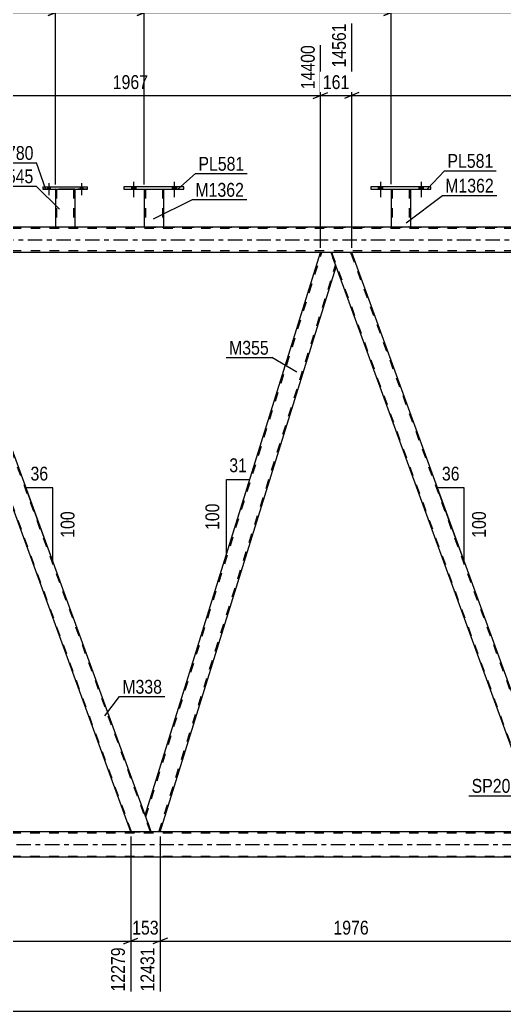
# Model space of a CAD drawing. Header units: millimetres. Extents: x 0 to 841, y 0 to 594.
# Drawn here: x 550.9 to 651.1, y 284.6 to 489.8 of the extents above; entities that cross this region are included whole.
import ezdxf

# ---------------------------------------------------------------- set-up
doc = ezdxf.new("R2010")
doc.units = ezdxf.units.MM
doc.linetypes.add('DXK_LINE_DOT2', pattern=[3.9198, 1.9599, -1.9599])
doc.linetypes.add('DXK_LINE_DOT3', pattern=[5.9187, 2.979, -0.9799, 0.9799, -0.9799])
doc.styles.add('Arial Narrow', font='ARIALN.TTF', dxfattribs={"height": 0.2})

# ---------------------------------------------------------------- blocks, each defined once
blk = doc.blocks.new('Bolt-103610369-3338 - 3131')
at = {"linetype": 'Continuous'}
for points in [[(625.05, 454.76), (625.93, 454.76), (625.93, 455.24), (625.05, 455.24)], [(633.45, 454.76), (634.33, 454.76), (634.33, 455.24), (633.45, 455.24)]]:
    blk.add_hatch(color=1, dxfattribs=at).paths.add_polyline_path(points)
at = {"color": 1, "linetype": 'Continuous'}
for p, q in [((625.49, 456.24), (625.49, 453.12)), ((633.89, 456.24), (633.89, 453.12)), ((625.05, 455.24), (625.05, 454.76)), ((625.93, 455.24), (625.93, 454.76)), ((633.45, 455.24), (633.45, 454.76)), ((634.33, 455.24), (634.33, 454.76))]:
    blk.add_line(p, q, dxfattribs=at)
blk = doc.blocks.new('Bolt-103610369-3216 - 3131')
at = {"linetype": 'Continuous'}
for points in [[(556.56, 454.74), (557.12, 454.74), (557.12, 455.22), (556.56, 455.22)], [(556.56, 454.74), (557.12, 454.74), (557.12, 455.22), (556.56, 455.22)], [(563.36, 454.74), (563.92, 454.74), (563.92, 455.22), (563.36, 455.22)], [(563.36, 454.74), (563.92, 454.74), (563.92, 455.22), (563.36, 455.22)]]:
    blk.add_hatch(color=1, dxfattribs=at).paths.add_polyline_path(points)
at = {"color": 1, "linetype": 'Continuous'}
for p, q in [((556.84, 456.02), (556.84, 453.5)), ((556.84, 456.02), (556.84, 453.5)), ((563.64, 456.02), (563.64, 453.5)), ((563.64, 456.02), (563.64, 453.5)), ((556.56, 455.22), (556.56, 454.74)), ((556.56, 455.22), (556.56, 454.74)), ((557.12, 455.22), (557.12, 454.74)), ((557.12, 455.22), (557.12, 454.74)), ((563.36, 455.22), (563.36, 454.74)), ((563.36, 455.22), (563.36, 454.74)), ((563.92, 455.22), (563.92, 454.74)), ((563.92, 455.22), (563.92, 454.74))]:
    blk.add_line(p, q, dxfattribs=at)
blk = doc.blocks.new('Part-103610369-3277 - 3131')
at = {"color": 7, "linetype": 'DXK_LINE_DOT2'}
for p, q in [((530.17, 441.63), (530.14, 441.63)), ((530.14, 441.63), (530.48, 441.63)), ((531.21, 438.71), (530.14, 441.63)), ((573.97, 321.7), (530.31, 441.63)), ((534.4, 441.63), (534.06, 441.63)), ((534.06, 441.63), (534.23, 441.63)), ((577.89, 321.7), (534.23, 441.63)), ((578.06, 321.7), (576.81, 325.12)), ((573.8, 321.7), (578.06, 321.7))]:
    blk.add_line(p, q, dxfattribs=at)
at = {"color": 2, "linetype": 'Continuous'}
for p, q in [((534.06, 441.63), (530.48, 441.63)), ((576.81, 325.12), (534.4, 441.63)), ((573.8, 321.7), (531.21, 438.71))]:
    blk.add_line(p, q, dxfattribs=at)
blk = doc.blocks.new('Part-103610369-3231 - 3131')
at = {"color": 2, "linetype": 'Continuous'}
for p, q in [((555.64, 455.22), (555.64, 454.74)), ((555.64, 455.22), (564.84, 455.22)), ((555.64, 454.74), (564.84, 454.74)), ((564.84, 454.74), (564.84, 455.22))]:
    blk.add_line(p, q, dxfattribs=at)
at = {"color": 7, "linetype": 'DXK_LINE_DOT2'}
for p, q in [((555.64, 455.22), (564.84, 455.22)), ((564.84, 454.74), (555.64, 454.74))]:
    blk.add_line(p, q, dxfattribs=at)
blk = doc.blocks.new('Part-103610369-3236 - 3131')
at = {"color": 2, "linetype": 'Continuous'}
for p, q in [((558.24, 454.74), (558.24, 446.91)), ((562.24, 454.74), (562.24, 446.91)), ((561.81, 446.91), (558.67, 446.91))]:
    blk.add_line(p, q, dxfattribs=at)
at = {"color": 7, "linetype": 'DXK_LINE_DOT2'}
for p, q in [((562.24, 454.74), (558.24, 454.74)), ((558.24, 454.74), (558.24, 454.74)), ((558.24, 454.74), (562.24, 454.74)), ((558.24, 454.74), (558.24, 454.74)), ((558.48, 454.74), (558.48, 454.74)), ((558.48, 454.74), (558.48, 446.91)), ((562, 454.74), (562, 454.74)), ((562, 454.74), (562, 446.91)), ((562.24, 454.74), (562.24, 454.74)), ((562.24, 454.74), (562.24, 454.74)), ((558.67, 446.91), (558.24, 446.91)), ((561.95, 446.91), (561.81, 446.91)), ((562.24, 446.91), (561.81, 446.91)), ((561.98, 446.91), (562, 446.91))]:
    blk.add_line(p, q, dxfattribs=at)
blk = doc.blocks.new('Part-103610369-3289 - 3131')
at = {"color": 7, "linetype": 'DXK_LINE_DOT2'}
for p, q in [((615.3, 441.63), (615.28, 441.63)), ((615.28, 441.63), (615.62, 441.63)), ((616.34, 438.71), (615.28, 441.63)), ((659.1, 321.7), (615.45, 441.63)), ((619.54, 441.63), (619.19, 441.63)), ((619.19, 441.63), (619.36, 441.63)), ((663.02, 321.7), (619.36, 441.63)), ((658.93, 321.7), (657.18, 326.51)), ((663.19, 321.7), (661.44, 326.51)), ((663.19, 321.7), (658.93, 321.7))]:
    blk.add_line(p, q, dxfattribs=at)
at = {"color": 2, "linetype": 'Continuous'}
for p, q in [((619.19, 441.63), (615.62, 441.63)), ((661.44, 326.51), (619.54, 441.63)), ((657.18, 326.51), (616.34, 438.71))]:
    blk.add_line(p, q, dxfattribs=at)
blk = doc.blocks.new('Bolt-103610369-3337 - 3131')
at = {"linetype": 'Continuous'}
for points in [[(573.97, 454.76), (574.85, 454.76), (574.85, 455.24), (573.97, 455.24)], [(582.37, 454.76), (583.25, 454.76), (583.25, 455.24), (582.37, 455.24)]]:
    blk.add_hatch(color=1, dxfattribs=at).paths.add_polyline_path(points)
at = {"color": 1, "linetype": 'Continuous'}
for p, q in [((574.41, 456.24), (574.41, 453.12)), ((582.81, 456.24), (582.81, 453.12)), ((573.97, 455.24), (573.97, 454.76)), ((574.85, 455.24), (574.85, 454.76)), ((582.37, 455.24), (582.37, 454.76)), ((583.25, 455.24), (583.25, 454.76))]:
    blk.add_line(p, q, dxfattribs=at)
blk = doc.blocks.new('Bolt-103610369-3339 - 3131')
at = {"linetype": 'Continuous'}
for points in [[(625.05, 454.76), (625.93, 454.76), (625.93, 455.24), (625.05, 455.24)], [(633.45, 454.76), (634.33, 454.76), (634.33, 455.24), (633.45, 455.24)]]:
    blk.add_hatch(color=1, dxfattribs=at).paths.add_polyline_path(points)
at = {"color": 1, "linetype": 'Continuous'}
for p, q in [((625.49, 456.24), (625.49, 453.12)), ((633.89, 456.24), (633.89, 453.12)), ((625.05, 455.24), (625.05, 454.76)), ((625.93, 455.24), (625.93, 454.76)), ((633.45, 455.24), (633.45, 454.76)), ((634.33, 455.24), (634.33, 454.76))]:
    blk.add_line(p, q, dxfattribs=at)
blk = doc.blocks.new('Part-103610369-3415 - 3131')
at = {"color": 2, "linetype": 'Continuous'}
for p, q in [((572.41, 455.24), (572.41, 454.76)), ((584.81, 455.24), (572.41, 455.24)), ((572.41, 454.76), (584.81, 454.76)), ((584.81, 454.76), (584.81, 455.24))]:
    blk.add_line(p, q, dxfattribs=at)
blk = doc.blocks.new('Bolt-103610369-3418 - 3131')
at = {"linetype": 'Continuous'}
for points in [[(573.97, 454.76), (574.85, 454.76), (574.85, 455.24), (573.97, 455.24)], [(582.37, 454.76), (583.25, 454.76), (583.25, 455.24), (582.37, 455.24)]]:
    blk.add_hatch(color=1, dxfattribs=at).paths.add_polyline_path(points)
at = {"color": 1, "linetype": 'Continuous'}
for p, q in [((574.41, 456.24), (574.41, 453.12)), ((582.81, 456.24), (582.81, 453.12)), ((573.97, 455.24), (573.97, 454.76)), ((574.85, 455.24), (574.85, 454.76)), ((582.37, 455.24), (582.37, 454.76)), ((583.25, 455.24), (583.25, 454.76))]:
    blk.add_line(p, q, dxfattribs=at)
blk = doc.blocks.new('Part-103610369-3521 - 3131')
at = {"color": 2, "linetype": 'Continuous'}
for p, q in [((576.79, 325.17), (613.09, 441.63)), ((615.28, 441.63), (613.6, 441.63)), ((616.34, 438.71), (615.28, 441.63)), ((579.9, 321.7), (616.36, 438.67)), ((578.06, 321.7), (576.81, 325.12))]:
    blk.add_line(p, q, dxfattribs=at)
at = {"color": 7, "linetype": 'DXK_LINE_DOT2'}
for p, q in [((576.93, 324.79), (613.35, 441.63)), ((613.6, 441.63), (613.09, 441.63)), ((579.65, 321.7), (616.22, 439.04)), ((616.36, 438.67), (616.34, 438.71)), ((616.36, 438.67), (616.34, 438.71)), ((576.81, 325.12), (576.79, 325.17)), ((579.9, 321.7), (578.06, 321.7))]:
    blk.add_line(p, q, dxfattribs=at)
blk = doc.blocks.new('Part-103610369-3538 - 3131')
at = {"color": 2, "linetype": 'Continuous'}
for p, q in [((576.61, 454.76), (576.61, 446.91)), ((580.61, 454.76), (580.61, 446.91)), ((580.13, 446.91), (577.09, 446.91))]:
    blk.add_line(p, q, dxfattribs=at)
at = {"color": 7, "linetype": 'DXK_LINE_DOT2'}
for p, q in [((576.61, 454.76), (580.61, 454.76)), ((576.61, 454.76), (576.61, 454.76)), ((576.61, 454.76), (576.61, 454.76)), ((576.85, 454.76), (576.85, 446.91)), ((580.37, 454.76), (580.37, 446.91)), ((580.61, 454.76), (580.61, 454.76)), ((580.61, 454.76), (580.61, 454.76)), ((577.09, 446.91), (576.61, 446.91)), ((580.32, 446.91), (580.13, 446.91)), ((580.61, 446.91), (580.13, 446.91)), ((580.35, 446.91), (580.37, 446.91))]:
    blk.add_line(p, q, dxfattribs=at)
blk = doc.blocks.new('Part-103610369-3543 - 3131')
at = {"color": 2, "linetype": 'Continuous'}
for p, q in [((623.49, 455.24), (623.49, 454.76)), ((635.89, 455.24), (623.49, 455.24)), ((623.49, 454.76), (635.89, 454.76)), ((635.89, 454.76), (635.89, 455.24))]:
    blk.add_line(p, q, dxfattribs=at)
blk = doc.blocks.new('Part-103610369-3548 - 3131')
at = {"color": 2, "linetype": 'Continuous'}
for p, q in [((627.69, 454.76), (627.69, 446.92)), ((631.69, 454.76), (631.69, 446.92)), ((627.69, 446.92), (631.69, 446.92))]:
    blk.add_line(p, q, dxfattribs=at)
at = {"color": 7, "linetype": 'DXK_LINE_DOT2'}
for p, q in [((627.69, 454.76), (631.69, 454.76)), ((627.69, 454.76), (627.69, 454.76)), ((627.69, 454.76), (627.69, 454.76)), ((627.93, 454.76), (627.93, 446.92)), ((631.45, 454.76), (631.45, 446.92)), ((631.69, 454.76), (631.69, 454.76)), ((631.69, 454.76), (631.69, 454.76)), ((631.43, 446.92), (631.4, 446.92)), ((631.4, 446.92), (631.43, 446.92)), ((631.45, 446.92), (631.43, 446.92)), ((631.43, 446.92), (631.45, 446.92))]:
    blk.add_line(p, q, dxfattribs=at)
blk = doc.blocks.new('Part-103610369-3558 - 3131')
at = {"color": 7, "linetype": 'DXK_LINE_DOT2'}
for p, q in [((94.41, 321.45), (770.3, 321.46)), ((770.3, 321.7), (484.2, 321.7)), ((94.41, 316.65), (770.3, 316.66)), ((770.3, 316.42), (484.2, 316.42))]:
    blk.add_line(p, q, dxfattribs=at)
at = {"color": 2, "linetype": 'Continuous'}
for p, q in [((654.47, 321.7), (499.4, 321.7)), ((654.47, 316.42), (499.4, 316.42))]:
    blk.add_line(p, q, dxfattribs=at)
at = {"color": 7, "linetype": 'DXK_LINE_DOT3'}
blk.add_line((94.41, 319.05), (770.3, 319.06), dxfattribs=at)
blk = doc.blocks.new('Part-103610369-3685 - 3131')
at = {"linetype": 'Continuous'}
blk.add_hatch(color=2, dxfattribs=at).paths.add_polyline_path([(746.9, 444.27), (746.1, 445.67), (747.7, 445.67)])
at = {"color": 2, "linetype": 'Continuous'}
for p, q in [((558.67, 446.91), (511.08, 446.91)), ((577.09, 446.91), (561.81, 446.91)), ((580.13, 446.91), (577.09, 446.91)), ((698.83, 446.91), (580.13, 446.91)), ((758.9, 446.91), (707.69, 446.91)), ((746.9, 444.27), (746.1, 445.67)), ((746.1, 445.67), (747.7, 445.67)), ((747.7, 445.67), (746.9, 444.27)), ((698.83, 441.63), (511.08, 441.63)), ((758.9, 441.63), (707.69, 441.63))]:
    blk.add_line(p, q, dxfattribs=at)
at = {"color": 7, "linetype": 'DXK_LINE_DOT2'}
for p, q in [((511.08, 441.63), (511.08, 446.91)), ((758.9, 446.59), (511.08, 446.59)), ((561.81, 446.91), (558.67, 446.91)), ((577.09, 446.91), (758.9, 446.91)), ((577.09, 446.91), (577.09, 446.91)), ((580.13, 446.91), (580.13, 446.91)), ((707.69, 446.91), (698.83, 446.91)), ((758.9, 446.91), (758.9, 441.63)), ((758.9, 441.95), (511.08, 441.95)), ((707.69, 441.63), (698.83, 441.63))]:
    blk.add_line(p, q, dxfattribs=at)
at = {"color": 7, "linetype": 'DXK_LINE_DOT3'}
blk.add_line((511.08, 444.27), (758.9, 444.27), dxfattribs=at)
at = {"color": 2, "linetype": 'Continuous'}
blk.add_circle((746.9, 445.17), 1, dxfattribs=at)
blk = doc.blocks.new('StraightDimension-103610369-26156 - 3131')
at = {"color": 7, "linetype": 'Continuous'}
for p, q in [((558.24, 455.74), (558.24, 501.75)), ((576.61, 455.74), (576.61, 501.75)), ((559.74, 491.91), (556.74, 490.71)), ((558.24, 491.31), (576.61, 491.31)), ((575.11, 490.71), (578.11, 491.91))]:
    blk.add_line(p, q, dxfattribs=at)
at = {"color": 0, "linetype": 'Continuous'}
blk.add_wipeout([(576.01, 502.35), (571.81, 502.35), (571.81, 492.01), (576.01, 492.01)], dxfattribs=at)
at = {"color": 0}
blk.add_wipeout([(570.77, 492.06), (570.77, 496.26), (564.09, 496.26), (564.09, 492.06)], dxfattribs=at)
at = {"color": 3, "linetype": 'Continuous', "style": 'Arial Narrow'}
blk.add_text('13488', height=2.863, rotation=90.0002, dxfattribs=at).set_placement((575.41, 492.61))
at = {"color": 3, "style": 'Arial Narrow'}
blk.add_text('459', height=2.863, dxfattribs=at).set_placement((564.69, 492.66))
blk = doc.blocks.new('StraightDimension-103610369-26154 - 3131')
at = {"color": 7, "linetype": 'Continuous'}
for p, q in [((627.69, 455.76), (627.69, 501.75)), ((678.77, 455.76), (678.77, 501.75)), ((629.19, 491.91), (626.19, 490.71)), ((627.69, 491.31), (678.77, 491.31)), ((677.27, 490.71), (680.27, 491.91))]:
    blk.add_line(p, q, dxfattribs=at)
at = {"color": 0, "linetype": 'Continuous'}
blk.add_wipeout([(678.17, 502.35), (673.97, 502.35), (673.97, 492.01), (678.17, 492.01)], dxfattribs=at)
at = {"color": 0}
blk.add_wipeout([(657.49, 492.06), (657.49, 496.26), (648.98, 496.26), (648.98, 492.06)], dxfattribs=at)
at = {"color": 3, "linetype": 'Continuous', "style": 'Arial Narrow'}
blk.add_text('16042', height=2.863, rotation=90.0002, dxfattribs=at).set_placement((677.57, 492.61))
at = {"color": 3, "style": 'Arial Narrow'}
blk.add_text('1277', height=2.863, dxfattribs=at).set_placement((649.58, 492.66))
blk = doc.blocks.new('StraightDimension-103610369-26346 - 3131')
at = {"color": 7, "linetype": 'Continuous'}
for p, q in [((534.4, 442.63), (534.4, 489.07)), ((613.09, 442.63), (613.09, 484.57)), ((535.9, 474.73), (532.9, 473.53)), ((611.59, 473.53), (614.59, 474.73)), ((534.4, 474.13), (613.09, 474.13))]:
    blk.add_line(p, q, dxfattribs=at)
at = {"color": 0, "linetype": 'Continuous'}
blk.add_wipeout([(612.49, 485.17), (608.29, 485.17), (608.29, 474.83), (612.49, 474.83)], dxfattribs=at)
at = {"color": 0}
blk.add_wipeout([(578, 474.88), (578, 479.08), (569.49, 479.08), (569.49, 474.88)], dxfattribs=at)
at = {"color": 3, "linetype": 'Continuous', "style": 'Arial Narrow'}
blk.add_text('14400', height=2.863, rotation=90.0002, dxfattribs=at).set_placement((611.89, 475.43))
at = {"color": 3, "style": 'Arial Narrow'}
blk.add_text('1967', height=2.863, dxfattribs=at).set_placement((570.09, 475.48))
blk = doc.blocks.new('StraightDimension-103610369-27096 - 3131')
at = {"color": 7, "linetype": 'Continuous'}
for p, q in [((573.8, 320.7), (573.8, 288.63)), ((579.9, 320.7), (579.9, 288.63)), ((572.3, 298.47), (575.3, 299.67)), ((581.4, 299.67), (578.4, 298.47)), ((573.8, 299.07), (579.9, 299.07))]:
    blk.add_line(p, q, dxfattribs=at)
at = {"color": 0}
blk.add_wipeout([(580.19, 299.82), (580.19, 304.02), (573.51, 304.02), (573.51, 299.82)], dxfattribs=at)
at = {"color": 0, "linetype": 'Continuous'}
blk.add_wipeout([(579.3, 298.37), (575.1, 298.37), (575.1, 288.03), (579.3, 288.03)], dxfattribs=at)
at = {"color": 3, "style": 'Arial Narrow'}
blk.add_text('153', height=2.863, dxfattribs=at).set_placement((574.11, 300.42))
at = {"color": 3, "linetype": 'Continuous', "style": 'Arial Narrow'}
blk.add_text('12431', height=2.863, rotation=90.0002, dxfattribs=at).set_placement((578.7, 288.63))
blk = doc.blocks.new('StraightDimension-103610369-26157 - 3131')
at = {"color": 7, "linetype": 'Continuous'}
for p, q in [((525.53, 455.76), (525.53, 501.75)), ((558.24, 455.74), (558.24, 501.75)), ((527.03, 491.91), (524.03, 490.71)), ((525.53, 491.31), (558.24, 491.31)), ((556.74, 490.71), (559.74, 491.91))]:
    blk.add_line(p, q, dxfattribs=at)
at = {"color": 0, "linetype": 'Continuous'}
blk.add_wipeout([(557.64, 502.35), (553.44, 502.35), (553.44, 492.01), (557.64, 492.01)], dxfattribs=at)
at = {"color": 0}
blk.add_wipeout([(545.23, 492.06), (545.23, 496.26), (538.54, 496.26), (538.54, 492.06)], dxfattribs=at)
at = {"color": 3, "linetype": 'Continuous', "style": 'Arial Narrow'}
blk.add_text('13029', height=2.863, rotation=90.0002, dxfattribs=at).set_placement((557.04, 492.61))
at = {"color": 3, "style": 'Arial Narrow'}
blk.add_text('818', height=2.863, dxfattribs=at).set_placement((539.14, 492.66))
blk = doc.blocks.new('StraightDimension-103610369-26155 - 3131')
at = {"color": 7, "linetype": 'Continuous'}
for p, q in [((576.61, 455.74), (576.61, 501.75)), ((627.69, 455.76), (627.69, 501.75)), ((578.11, 491.91), (575.11, 490.71)), ((576.61, 491.31), (627.69, 491.31)), ((626.19, 490.71), (629.19, 491.91))]:
    blk.add_line(p, q, dxfattribs=at)
at = {"color": 0, "linetype": 'Continuous'}
blk.add_wipeout([(627.09, 502.35), (622.89, 502.35), (622.89, 492.01), (627.09, 492.01)], dxfattribs=at)
at = {"color": 0}
blk.add_wipeout([(606.41, 492.06), (606.41, 496.26), (597.9, 496.26), (597.9, 492.06)], dxfattribs=at)
at = {"color": 3, "linetype": 'Continuous', "style": 'Arial Narrow'}
blk.add_text('14765', height=2.863, rotation=90.0002, dxfattribs=at).set_placement((626.49, 492.61))
at = {"color": 3, "style": 'Arial Narrow'}
blk.add_text('1277', height=2.863, dxfattribs=at).set_placement((598.5, 492.66))
blk = doc.blocks.new('StraightDimension-103610369-26344 - 3131')
at = {"color": 7, "linetype": 'Continuous'}
for p, q in [((619.54, 442.63), (619.54, 489.07)), ((698.23, 442.63), (698.23, 484.57)), ((621.04, 474.73), (618.04, 473.53)), ((696.73, 473.53), (699.73, 474.73)), ((619.54, 474.13), (698.23, 474.13))]:
    blk.add_line(p, q, dxfattribs=at)
at = {"color": 0, "linetype": 'Continuous'}
blk.add_wipeout([(697.63, 485.17), (693.43, 485.17), (693.43, 474.83), (697.63, 474.83)], dxfattribs=at)
at = {"color": 0}
blk.add_wipeout([(663.14, 474.88), (663.14, 479.08), (654.63, 479.08), (654.63, 474.88)], dxfattribs=at)
at = {"color": 3, "linetype": 'Continuous', "style": 'Arial Narrow'}
blk.add_text('16529', height=2.863, rotation=90.0002, dxfattribs=at).set_placement((697.03, 475.43))
at = {"color": 3, "style": 'Arial Narrow'}
blk.add_text('1967', height=2.863, dxfattribs=at).set_placement((655.23, 475.48))
blk = doc.blocks.new('StraightDimension-103610369-26345 - 3131')
at = {"color": 7, "linetype": 'Continuous'}
for p, q in [((619.54, 442.63), (619.54, 489.07)), ((613.09, 442.63), (613.09, 484.57)), ((611.59, 473.53), (614.59, 474.73)), ((621.04, 474.73), (618.04, 473.53)), ((613.09, 474.13), (619.54, 474.13))]:
    blk.add_line(p, q, dxfattribs=at)
at = {"color": 0}
blk.add_wipeout([(619.66, 474.88), (619.66, 479.08), (612.97, 479.08), (612.97, 474.88)], dxfattribs=at)
at = {"color": 0, "linetype": 'Continuous'}
blk.add_wipeout([(618.94, 489.67), (614.74, 489.67), (614.74, 479.33), (618.94, 479.33)], dxfattribs=at)
at = {"color": 3, "linetype": 'Continuous', "style": 'Arial Narrow'}
blk.add_text('14561', height=2.863, rotation=90.0002, dxfattribs=at).set_placement((618.34, 479.93))
at = {"color": 3, "style": 'Arial Narrow'}
blk.add_text('161', height=2.863, dxfattribs=at).set_placement((613.57, 475.48))
blk = doc.blocks.new('AngleDimension-103610369-41878 - 3131')
at = {"color": 7, "linetype": 'Continuous'}
for p, q in [((556.39, 381.22), (552.13, 392.92)), ((557.67, 392.92), (552.13, 392.92)), ((557.67, 377.7), (552.13, 392.92)), ((557.67, 377.7), (557.67, 392.92))]:
    blk.add_line(p, q, dxfattribs=at)
at = {"color": 0}
for points in [[(557.33, 393.82), (557.33, 398.02), (552.47, 398.02), (552.47, 393.82)], [(562.77, 388.65), (558.57, 388.65), (558.57, 381.97), (562.77, 381.97)]]:
    blk.add_wipeout(points, dxfattribs=at)
at = {"color": 3, "style": 'Arial Narrow'}
blk.add_text('36', height=2.863, dxfattribs=at).set_placement((553.07, 394.42))
blk.add_text('100', height=2.863, rotation=90.0002, dxfattribs=at).set_placement((562.17, 382.57))
blk = doc.blocks.new('StraightDimension-103610369-27095 - 3131')
at = {"color": 7, "linetype": 'Continuous'}
for p, q in [((579.9, 320.7), (579.9, 288.63)), ((658.93, 320.7), (658.93, 288.63)), ((581.4, 299.67), (578.4, 298.47)), ((657.43, 298.47), (660.43, 299.67)), ((579.9, 299.07), (658.93, 299.07))]:
    blk.add_line(p, q, dxfattribs=at)
at = {"color": 0}
blk.add_wipeout([(623.67, 299.82), (623.67, 304.02), (615.16, 304.02), (615.16, 299.82)], dxfattribs=at)
at = {"color": 0, "linetype": 'Continuous'}
blk.add_wipeout([(658.33, 298.37), (654.13, 298.37), (654.13, 288.03), (658.33, 288.03)], dxfattribs=at)
at = {"color": 3, "style": 'Arial Narrow'}
blk.add_text('1976', height=2.863, dxfattribs=at).set_placement((615.76, 300.42))
at = {"color": 3, "linetype": 'Continuous', "style": 'Arial Narrow'}
blk.add_text('14407', height=2.863, rotation=90.0002, dxfattribs=at).set_placement((657.73, 288.63))
blk = doc.blocks.new('StraightDimension-103610369-27097 - 3131')
at = {"color": 7, "linetype": 'Continuous'}
for p, q in [((494.77, 320.7), (494.77, 288.63)), ((573.8, 320.7), (573.8, 288.63)), ((496.27, 299.67), (493.27, 298.47)), ((572.3, 298.47), (575.3, 299.67)), ((494.77, 299.07), (573.8, 299.07))]:
    blk.add_line(p, q, dxfattribs=at)
at = {"color": 0}
blk.add_wipeout([(538.54, 299.82), (538.54, 304.02), (530.03, 304.02), (530.03, 299.82)], dxfattribs=at)
at = {"color": 0, "linetype": 'Continuous'}
blk.add_wipeout([(573.2, 298.37), (569, 298.37), (569, 288.03), (573.2, 288.03)], dxfattribs=at)
at = {"color": 3, "style": 'Arial Narrow'}
blk.add_text('1976', height=2.863, dxfattribs=at).set_placement((530.63, 300.42))
at = {"color": 3, "linetype": 'Continuous', "style": 'Arial Narrow'}
blk.add_text('12279', height=2.863, rotation=90.0002, dxfattribs=at).set_placement((572.6, 288.63))
blk = doc.blocks.new('StraightDimension-103610369-27344 - 3131')
at = {"color": 7, "linetype": 'Continuous'}
blk.add_line((42.68, 284.56), (781.16, 284.56), dxfattribs=at)
blk = doc.blocks.new('AngleDimension-103610369-41894 - 3131')
at = {"color": 7, "linetype": 'Continuous'}
for p, q in [((641.53, 381.22), (637.26, 392.92)), ((642.81, 392.92), (637.26, 392.92)), ((642.81, 377.7), (637.26, 392.92)), ((642.81, 377.7), (642.81, 392.92))]:
    blk.add_line(p, q, dxfattribs=at)
at = {"color": 0}
for points in [[(642.46, 393.82), (642.46, 398.02), (637.61, 398.02), (637.61, 393.82)], [(647.91, 388.65), (643.71, 388.65), (643.71, 381.97), (647.91, 381.97)]]:
    blk.add_wipeout(points, dxfattribs=at)
at = {"color": 3, "style": 'Arial Narrow'}
blk.add_text('36', height=2.863, dxfattribs=at).set_placement((638.21, 394.42))
blk.add_text('100', height=2.863, rotation=90.0002, dxfattribs=at).set_placement((647.31, 382.57))
blk = doc.blocks.new('AngleDimension-103610369-41928 - 3131')
at = {"color": 7, "linetype": 'Continuous'}
for p, q in [((593.63, 394.65), (598.45, 394.65)), ((593.63, 379.19), (598.45, 394.65)), ((593.63, 379.19), (593.63, 394.65)), ((597.07, 390.23), (598.45, 394.65))]:
    blk.add_line(p, q, dxfattribs=at)
at = {"color": 0}
for points in [[(598.47, 395.55), (598.47, 399.75), (593.61, 399.75), (593.61, 395.55)], [(592.73, 390.26), (588.53, 390.26), (588.53, 383.58), (592.73, 383.58)]]:
    blk.add_wipeout(points, dxfattribs=at)
at = {"color": 3, "style": 'Arial Narrow'}
blk.add_text('31', height=2.863, dxfattribs=at).set_placement((594.21, 396.15))
blk.add_text('100', height=2.863, rotation=90.0002, dxfattribs=at).set_placement((592.13, 384.18))
blk = doc.blocks.new('Mark-103610369-3479 - 3131')
at = {"color": 0}
blk.add_wipeout([(652.39, 329.77), (652.39, 332.77), (644.36, 332.77), (644.36, 329.77)], dxfattribs=at)
blk.add_wipeout([(652.39, 329.77), (652.39, 332.77), (644.36, 332.77), (644.36, 329.77)], dxfattribs=at)
at = {"color": 30, "linetype": 'Continuous'}
for p in [(643.76, 329.17), (655.52, 325.59)]:
    blk.add_line(p, (652.99, 329.17), dxfattribs=at)
at = {"color": 3, "style": 'Arial Narrow'}
blk.add_text('SP20', height=2.863, dxfattribs=at).set_placement((644.36, 329.77))
blk = doc.blocks.new('Mark-103610369-26598 - 3131')
at = {"color": 0}
blk.add_wipeout([(553.67, 455.98), (553.67, 458.98), (543.62, 458.98), (543.62, 455.98)], dxfattribs=at)
blk.add_wipeout([(553.67, 455.98), (553.67, 458.98), (543.62, 458.98), (543.62, 455.98)], dxfattribs=at)
at = {"color": 30, "linetype": 'Continuous'}
for p in [(543.02, 455.38), (559.05, 450.63)]:
    blk.add_line(p, (554.27, 455.38), dxfattribs=at)
at = {"color": 3, "style": 'Arial Narrow'}
blk.add_text('M1545', height=2.863, dxfattribs=at).set_placement((543.62, 455.98))
blk = doc.blocks.new('Mark-103610369-26072 - 3131')
at = {"color": 0}
blk.add_wipeout([(580.29, 350.29), (580.29, 353.29), (572.07, 353.29), (572.07, 350.29)], dxfattribs=at)
blk.add_wipeout([(580.29, 350.29), (580.29, 353.29), (572.07, 353.29), (572.07, 350.29)], dxfattribs=at)
at = {"color": 30, "linetype": 'Continuous'}
for p, q in [((568.46, 345.7), (571.47, 349.69)), ((571.47, 349.69), (580.89, 349.69))]:
    blk.add_line(p, q, dxfattribs=at)
at = {"color": 3, "style": 'Arial Narrow'}
blk.add_text('M338', height=2.863, dxfattribs=at).set_placement((572.07, 350.29))
blk = doc.blocks.new('Mark-103610369-26093 - 3131')
at = {"color": 0}
blk.add_wipeout([(602.39, 420.48), (602.39, 423.48), (594.16, 423.48), (594.16, 420.48)], dxfattribs=at)
blk.add_wipeout([(602.39, 420.48), (602.39, 423.48), (594.16, 423.48), (594.16, 420.48)], dxfattribs=at)
at = {"color": 30, "linetype": 'Continuous'}
for p in [(593.56, 419.88), (608.18, 416.88)]:
    blk.add_line(p, (602.99, 419.88), dxfattribs=at)
at = {"color": 3, "style": 'Arial Narrow'}
blk.add_text('M355', height=2.863, dxfattribs=at).set_placement((594.16, 420.48))
blk = doc.blocks.new('Mark-103610369-26595 - 3131')
at = {"color": 0}
blk.add_wipeout([(553.7, 460.81), (553.7, 463.81), (544.2, 463.81), (544.2, 460.81)], dxfattribs=at)
blk.add_wipeout([(553.7, 460.81), (553.7, 463.81), (544.2, 463.81), (544.2, 460.81)], dxfattribs=at)
at = {"color": 30, "linetype": 'Continuous'}
for p in [(543.6, 460.21), (556.2, 454.88)]:
    blk.add_line(p, (554.3, 460.21), dxfattribs=at)
at = {"color": 3, "style": 'Arial Narrow'}
blk.add_text('PL780', height=2.863, dxfattribs=at).set_placement((544.2, 460.81))
blk = doc.blocks.new('Mark-103610369-26637 - 3131')
at = {"color": 0}
blk.add_wipeout([(597.32, 458.57), (597.32, 461.57), (587.82, 461.57), (587.82, 458.57)], dxfattribs=at)
blk.add_wipeout([(597.32, 458.57), (597.32, 461.57), (587.82, 461.57), (587.82, 458.57)], dxfattribs=at)
at = {"color": 30, "linetype": 'Continuous'}
for p, q in [((583.58, 454.76), (587.22, 457.97)), ((587.22, 457.97), (597.92, 457.97))]:
    blk.add_line(p, q, dxfattribs=at)
at = {"color": 3, "style": 'Arial Narrow'}
blk.add_text('PL581', height=2.863, dxfattribs=at).set_placement((587.82, 458.57))
blk = doc.blocks.new('Mark-103610369-26652 - 3131')
at = {"color": 0}
blk.add_wipeout([(597.25, 453.18), (597.25, 456.18), (587.2, 456.18), (587.2, 453.18)], dxfattribs=at)
blk.add_wipeout([(597.25, 453.18), (597.25, 456.18), (587.2, 456.18), (587.2, 453.18)], dxfattribs=at)
at = {"color": 30, "linetype": 'Continuous'}
for p, q in [((578.55, 448.59), (586.6, 452.58)), ((586.6, 452.58), (597.85, 452.58))]:
    blk.add_line(p, q, dxfattribs=at)
at = {"color": 3, "style": 'Arial Narrow'}
blk.add_text('M1362', height=2.863, dxfattribs=at).set_placement((587.2, 453.18))
blk = doc.blocks.new('Mark-103610369-26655 - 3131')
at = {"color": 0}
blk.add_wipeout([(648.86, 459.17), (648.86, 462.17), (639.36, 462.17), (639.36, 459.17)], dxfattribs=at)
blk.add_wipeout([(648.86, 459.17), (648.86, 462.17), (639.36, 462.17), (639.36, 459.17)], dxfattribs=at)
at = {"color": 30, "linetype": 'Continuous'}
for p, q in [((635.21, 454.84), (638.76, 458.57)), ((638.76, 458.57), (649.46, 458.57))]:
    blk.add_line(p, q, dxfattribs=at)
at = {"color": 3, "style": 'Arial Narrow'}
blk.add_text('PL581', height=2.863, dxfattribs=at).set_placement((639.36, 459.17))
blk = doc.blocks.new('Mark-103610369-26658 - 3131')
at = {"color": 0}
blk.add_wipeout([(648.95, 454.04), (648.95, 457.04), (638.9, 457.04), (638.9, 454.04)], dxfattribs=at)
blk.add_wipeout([(648.95, 454.04), (648.95, 457.04), (638.9, 457.04), (638.9, 454.04)], dxfattribs=at)
at = {"color": 30, "linetype": 'Continuous'}
for p, q in [((630.84, 447.81), (638.3, 453.44)), ((638.3, 453.44), (649.55, 453.44))]:
    blk.add_line(p, q, dxfattribs=at)
at = {"color": 3, "style": 'Arial Narrow'}
blk.add_text('M1362', height=2.863, dxfattribs=at).set_placement((638.9, 454.04))

msp = doc.modelspace()

# ---------------------------------------------------------------- block references
for name in ['Bolt-103610369-3216 - 3131', 'Bolt-103610369-3337 - 3131', 'Bolt-103610369-3418 - 3131', 'Bolt-103610369-3338 - 3131', 'Bolt-103610369-3339 - 3131', 'Part-103610369-3231 - 3131', 'Part-103610369-3236 - 3131', 'Part-103610369-3415 - 3131', 'Part-103610369-3538 - 3131', 'Part-103610369-3543 - 3131', 'Part-103610369-3548 - 3131', 'Part-103610369-3685 - 3131', 'Part-103610369-3277 - 3131', 'Part-103610369-3521 - 3131', 'Part-103610369-3289 - 3131', 'Part-103610369-3558 - 3131']:
    msp.add_blockref(name, (0, 0))

# ---------------------------------------------------------------- next in the draw order: block references
for name in ['StraightDimension-103610369-26156 - 3131', 'StraightDimension-103610369-26154 - 3131', 'AngleDimension-103610369-41878 - 3131', 'StraightDimension-103610369-27096 - 3131']:
    msp.add_blockref(name, (0, 0))

# ---------------------------------------------------------------- next in the draw order: block references
for name in ['StraightDimension-103610369-26346 - 3131', 'StraightDimension-103610369-27097 - 3131', 'StraightDimension-103610369-27095 - 3131']:
    msp.add_blockref(name, (0, 0))

# ---------------------------------------------------------------- next in the draw order: block references
for name in ['StraightDimension-103610369-26157 - 3131', 'StraightDimension-103610369-26155 - 3131', 'StraightDimension-103610369-27344 - 3131']:
    msp.add_blockref(name, (0, 0))

# ---------------------------------------------------------------- next in the draw order: block references
for name in ['StraightDimension-103610369-26344 - 3131', 'Mark-103610369-26637 - 3131', 'Mark-103610369-26598 - 3131', 'Mark-103610369-26093 - 3131', 'AngleDimension-103610369-41928 - 3131', 'AngleDimension-103610369-41894 - 3131', 'Mark-103610369-26072 - 3131', 'Mark-103610369-3479 - 3131']:
    msp.add_blockref(name, (0, 0))

# ---------------------------------------------------------------- next in the draw order: block references
for name in ['StraightDimension-103610369-26345 - 3131', 'Mark-103610369-26595 - 3131', 'Mark-103610369-26655 - 3131', 'Mark-103610369-26652 - 3131']:
    msp.add_blockref(name, (0, 0))

# ---------------------------------------------------------------- next in the draw order: block references
msp.add_blockref('Mark-103610369-26658 - 3131', (0, 0))

doc.saveas('drawing.dxf')
